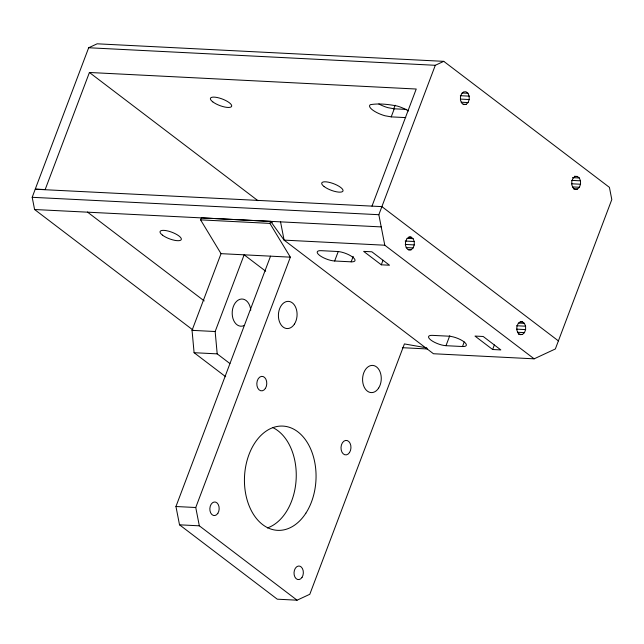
<?xml version="1.0" encoding="UTF-8"?>
<svg xmlns="http://www.w3.org/2000/svg" width="644" height="644" viewBox="0 0 644 644"><rect width="100%" height="100%" fill="white"/><g stroke="black" fill="none" stroke-linecap="round" stroke-linejoin="round"><path stroke-width="0.97" d="M192.999 330.066L34.583 209.517L32.2 197.305L35.211 189.231L381.892 206.619L558.396 340.893M272.259 222.607L270.625 221.311L284.101 240.123L433.452 353.741L534.142 358.829L555.345 348.968L611.8 199.568L609.417 187.364L443.772 61.349L97.147 43.808L88.671 47.753L35.267 189.078L45.169 189.578L89.419 72.482L416.233 89.025L371.991 206.12M225.69 376.74L194.094 352.703L192.049 330.348L221.029 253.656L200.582 219.862L201.379 217.849L270.657 221.391L269.9 223.404L290.355 257.165L195.752 507.512L199.326 525.826L297.085 600.192L309.804 594.275L404.408 343.928L426.747 347.849M229.916 363.546L217.197 353.87L215.16 331.523L244.14 254.823L265.674 271.204M297.085 600.192L277.274 599.186L179.515 524.82L175.949 506.514L270.544 256.159M334.655 260.997L351.165 261.834A11.351 3.51 20.7 0 0 352.63 257.085A11.351 3.51 20.7 0 0 337.585 251.506L321.082 250.669A11.351 3.51 20.7 0 0 319.617 255.418A11.351 3.51 20.7 0 0 334.655 260.997L338.1 251.885M393.693 108.965L395.102 105.238M408.352 110.985A14.071 4.347 20.7 0 0 397.131 106.019C388.445 104.352 379.083 103.193 370.389 104.666A14.071 4.347 20.7 0 0 384.967 115.759L391.214 116.87L394.265 108.796L406.887 109.44M351.165 261.834L353.234 256.36M534.142 358.829L384.79 245.219L378.841 214.702L435.296 65.294L443.772 61.349M381.296 264.805L389.515 265.223L371.862 251.796L363.643 251.377L381.296 264.805L383.019 260.248M411.017 237.097L408.682 237.274L406.67 239.117L405.527 242.152L405.551 245.549L406.742 248.407L408.779 249.953L411.122 249.783L413.126 247.932L414.269 244.905L414.245 241.508L413.054 238.65L411.017 237.097L409.004 236.992M468.059 102.565L469.202 99.538L469.178 96.141L467.979 93.283L465.942 91.73L463.608 91.907L461.595 93.75L460.452 96.785L460.484 100.182L461.676 103.04L463.712 104.586L466.047 104.417L468.059 102.565L461.185 102.219M445.994 345.691L462.497 346.528A11.351 3.51 20.7 0 0 463.962 341.779A11.351 3.51 20.7 0 0 448.924 336.2L432.414 335.363A11.351 3.51 20.7 0 0 430.949 340.113A11.351 3.51 20.7 0 0 445.994 345.691L449.786 335.661M462.497 346.528L464.219 341.972M492.628 349.499L500.847 349.917L483.193 336.49L474.974 336.071L492.628 349.499L494.351 344.942M522.348 321.791L520.014 321.968L518.001 323.811L516.858 326.846L516.891 330.243L518.082 333.101L520.119 334.647L522.453 334.478L524.466 332.626L525.609 329.599L525.585 326.202L524.385 323.344L522.348 321.791L520.344 321.694M577.282 176.432L574.947 176.601L572.935 178.452L571.792 181.479L571.816 184.876L573.007 187.734L575.044 189.288L577.378 189.111L579.391 187.259L580.534 184.232L580.51 180.835L579.318 177.977L577.282 176.432L574.335 176.279M34.583 209.517L381.216 226.905M88.671 47.753L435.296 65.294M462.086 92.986L467.979 93.283M460.339 95.69L469.178 96.141M460.363 99.087L469.202 99.538M463.1 104.264L466.047 104.417M391.214 116.87L405.776 117.611M572.444 177.631L579.318 177.977M571.671 180.384L580.51 180.835M571.695 183.79L580.534 184.232M572.516 186.913L579.391 187.259M573.45 188.909L577.378 189.111M32.2 197.305L378.841 214.702M407.024 238.344L413.054 238.65M405.205 241.049L414.245 241.508M405.229 244.446L414.269 244.905M384.79 245.219L284.101 240.123L280.534 221.81M406.098 247.578L413.126 247.932M408.103 249.631L411.122 249.783M221.029 253.656L290.355 257.165M518.364 323.038L524.385 323.344M516.536 325.743L525.585 326.202M516.569 329.14L525.609 329.599M517.43 332.272L524.466 332.626M518.436 334.276L522.453 334.478M192.049 330.348L215.16 331.523M194.094 352.703L217.197 353.87M175.949 506.514L195.752 507.512M179.515 524.82L199.326 525.826M200.582 219.862L269.9 223.404M402.355 347.696L427.455 348.968M394.265 108.796L388.018 107.685A14.071 4.347 20.7 0 1 378.857 103.958M89.419 72.482L257.938 200.678M87.415 212.037L204.228 300.925M272.879 427.624A52.196 35.766 -87.1 0 1 296.143 479.329A52.196 35.766 -87.1 0 1 267.381 527.943M244.052 325.566A13.613 9.33 -87.1 0 1 232.428 316.236A13.613 9.33 -87.1 0 1 239.793 299.355A13.613 9.33 -87.1 0 1 250.774 310.167M162.433 235.116A11.351 3.51 20.7 0 0 180.69 240.212A11.351 3.51 20.7 0 0 168.937 231.268A11.351 3.51 20.7 0 0 162.433 235.116M378.608 388.123A13.613 9.33 -87.1 0 0 374.236 365.695A13.613 9.33 -87.1 0 0 362.926 383.18A13.613 9.33 -87.1 0 0 378.608 388.123M294.429 324.085A13.613 9.33 -87.1 0 0 290.058 301.658A13.613 9.33 -87.1 0 0 278.747 319.142A13.613 9.33 -87.1 0 0 294.429 324.085M349.547 452.507A7.261 4.975 -87.1 0 0 347.221 440.544A7.261 4.975 -87.1 0 0 341.183 449.874A7.261 4.975 -87.1 0 0 349.547 452.507M265.368 388.469A7.261 4.975 -87.1 0 0 263.042 376.507A7.261 4.975 -87.1 0 0 257.004 385.837A7.261 4.975 -87.1 0 0 265.368 388.469M305.868 513.179A52.196 35.766 -87.1 0 0 289.108 427.214A52.196 35.766 -87.1 0 0 245.758 494.246A52.196 35.766 -87.1 0 0 305.868 513.179M302.028 577.378A6.81 4.669 -87.1 0 0 299.838 566.165A6.81 4.669 -87.1 0 0 294.187 574.907A6.81 4.669 -87.1 0 0 302.028 577.378M217.849 513.34A6.81 4.669 -87.1 0 0 215.66 502.127A6.81 4.669 -87.1 0 0 210.008 510.869A6.81 4.669 -87.1 0 0 217.849 513.34M212.786 101.865A11.351 3.51 20.7 0 0 231.043 106.96A11.351 3.51 20.7 0 0 219.282 98.017A11.351 3.51 20.7 0 0 212.786 101.865M324.117 186.559A11.351 3.51 20.7 0 0 342.383 191.662A11.351 3.51 20.7 0 0 330.622 182.711A11.351 3.51 20.7 0 0 324.117 186.559"/></g></svg>
